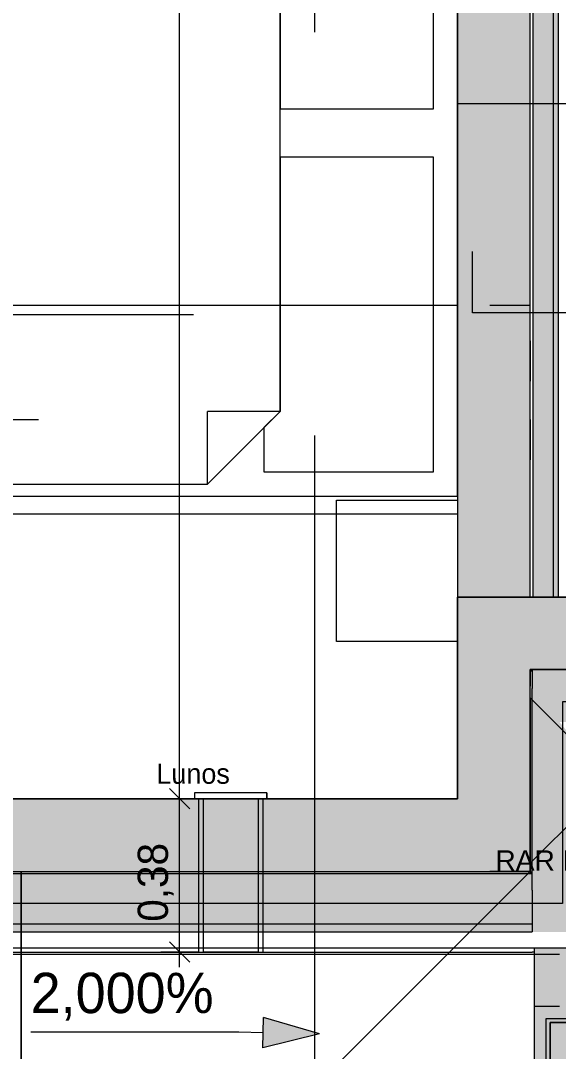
# Model space of a CAD drawing. Header units: metres. Extents: x -4 to 206, y -18 to 45.
# Drawn here: x 41.572 to 42.905, y -11.83 to -9.275 of the extents above; entities that cross this region are included whole.
import ezdxf

# ---------------------------------------------------------------- set-up
doc = ezdxf.new("R2010")
doc.units = ezdxf.units.M
doc.header["$MEASUREMENT"] = 0
for name, pattern in [('Achse', [0.004, 0.002, -0.001, 0, -0.001]), ('Baufluchtlinie', [0.013, 0.008, -0.005]), ('Grenzlinie', [0.008, 0.003, -0.005]), ('Schnittlinie', [0.006, 0.003, -0.0015, 0, -0.0015]), ('Strichlinie eng', [0.002, 0.0015, -0.0005]), ('UNSICHTBAR', [0.4, 0, -0.4])]:
    doc.linetypes.add(name, pattern=pattern)
for name, color, linetype in [('2._1.DG PP STG2_5_000 Achsraster', 7, 'Continuous'), ('2._1.DG PP STG2_5_110 Wand Aussen', 7, 'Continuous'), ('2._1.DG PP STG2_5_120 Wand Innen tragend', 7, 'Continuous'), ('2._1.DG PP STG2_5_140 Brüstung', 7, 'Continuous'), ('2._1.DG PP STG2_5_210 Decke', 7, 'Continuous'), ('2._1.DG PP STG2_5_220 Bodenaufbau', 7, 'Continuous'), ('2._1.DG PP STG2_5_220 Bodenaufbau - Außen_ Gefälle', 7, 'Continuous'), ('2._1.DG PP STG2_5_221 Bodenaufbau - Abdichtung', 7, 'Continuous'), ('2._1.DG PP STG2_5_221 Bodenaufbau - Terrassenbelag', 7, 'Continuous'), ('2._1.DG PP STG2_5_270 Deckendurchbruchsymbol', 7, 'Continuous'), ('2._1.DG PP STG2_5_310 Dachkonstruktion massiv', 7, 'Continuous'), ('2._1.DG PP STG2_5_320 Dachstuhl', 7, 'Continuous'), ('2._1.DG PP STG2_5_510 Möblierung', 7, 'Continuous'), ('2._1.DG PP STG2_5_520 Fixeinbauten', 7, 'Continuous'), ('2._1.DG PP STG2_5_915 Allgemein Beschriftung.x', 7, 'Continuous'), ('2._1.DG PP STG2_5_950 Polierplan Bemaßung', 7, 'Continuous')]:
    doc.layers.add(name, color=color, linetype=linetype)
doc.styles.add('ERSTELLTER_STIL_1', font='arial.ttf')
doc.styles.add('ERSTELLTER_STIL_2', font='')
doc.styles.get('ERSTELLTER_STIL_2').set_extended_font_data('Eurostile')

msp = doc.modelspace()

# ---------------------------------------------------------------- hatches: boundary and pattern name
at = {"layer": '2._1.DG PP STG2_5_110 Wand Aussen', "linetype": 'Continuous', "lineweight": 13, "true_color": 0x3f7f02}
for points in [[(42.655, -10.8837), (42.8019, -10.8837), (42.655, -10.7037)], [(42.655, -10.7037), (42.8019, -10.8837), (42.835, -10.8837), (42.835, -10.7037)], [(42.835, -10.7037), (42.835, -10.8837), (43.2161, -10.8837), (43.2161, -10.7037)], [(42.655, -10.8837), (42.655, -11.2037), (42.835, -11.2037), (42.835, -10.9244), (42.8019, -10.8837)], [(42.835, -10.8837), (42.8019, -10.8837), (42.8059, -10.8887), (42.835, -10.8887)], [(42.835, -10.8887), (42.8059, -10.8887), (42.835, -10.9244)], [(41.485, -11.2037), (41.485, -11.3837), (42.655, -11.3837), (42.655, -11.2037)], [(42.655, -11.2037), (42.8019, -11.3837), (42.835, -11.3837), (42.835, -11.2037)], [(42.655, -11.2037), (42.655, -11.3837), (42.8019, -11.3837)]]:
    msp.add_hatch(color=76, dxfattribs=at).paths.add_polyline_path(points)
at = {"layer": '2._1.DG PP STG2_5_110 Wand Aussen', "linetype": 'Continuous', "lineweight": 0, "true_color": 0x373737}
for points in [[(42.84, -10.8837), (42.835, -10.8837), (42.835, -10.8887), (42.84, -10.8887)], [(42.84, -10.8887), (42.835, -10.8887), (42.835, -10.9244), (42.84, -10.9305)], [(42.84, -11.3837), (42.84, -10.9305), (42.835, -10.9244), (42.835, -11.3837)], [(41.485, -11.3887), (42.8059, -11.3887), (42.8019, -11.3837), (41.485, -11.3837)], [(42.8019, -11.3837), (42.8059, -11.3887), (42.835, -11.3887), (42.835, -11.3837)], [(42.835, -11.3837), (42.835, -11.3887), (42.84, -11.3887), (42.84, -11.3837)]]:
    msp.add_hatch(color=250, dxfattribs=at).paths.add_polyline_path(points)
at = {"layer": '2._1.DG PP STG2_5_110 Wand Aussen', "linetype": 'Continuous', "lineweight": 13, "true_color": 0xff6400}
for points in [[(42.96, -10.8837), (42.84, -10.8837), (42.84, -10.8887), (42.96, -10.8887)], [(42.96, -10.8887), (42.84, -10.8887), (42.84, -10.9305), (42.9079, -11.0137), (42.96, -11.0137)], [(42.96, -11.5776), (42.96, -11.0776), (42.84, -10.9305), (42.84, -11.4305)], [(41.485, -11.5137), (42.84, -11.5137), (42.84, -11.4305), (42.8059, -11.3887), (41.485, -11.3887)], [(42.8059, -11.3887), (42.835, -11.4244), (42.835, -11.3887)], [(42.835, -11.3887), (42.835, -11.4244), (42.84, -11.4305), (42.84, -11.3887)], [(42.84, -11.5137), (42.9079, -11.5137), (42.84, -11.4305)], [(41.485, -11.5137), (41.485, -11.5337), (42.84, -11.5337), (42.84, -11.5137)], [(42.84, -11.5337), (42.9242, -11.5337), (42.9079, -11.5137), (42.84, -11.5137)]]:
    msp.add_hatch(color=30, dxfattribs=at).paths.add_polyline_path(points)
at = {"layer": '2._1.DG PP STG2_5_120 Wand Innen tragend', "linetype": 'Continuous', "lineweight": 13, "true_color": 0x3f7f02}
msp.add_hatch(color=76, dxfattribs=at).paths.add_polyline_path([(42.835, -10.7037), (42.835, -6.0537), (42.655, -6.0537), (42.655, -10.7037)])
at = {"layer": '2._1.DG PP STG2_5_120 Wand Innen tragend', "linetype": 'Continuous', "lineweight": 13, "true_color": 0xffaa00}
msp.add_hatch(color=40, dxfattribs=at).paths.add_polyline_path([(42.8925, -10.7037), (42.8925, -6.0537), (42.8425, -6.0537), (42.8425, -10.7037)])
at = {"layer": '2._1.DG PP STG2_5_120 Wand Innen tragend', "linetype": 'Continuous', "lineweight": 13, "true_color": 0xfb02fe}
msp.add_hatch(color=6, dxfattribs=at).paths.add_polyline_path([(42.905, -10.7037), (42.905, -6.0537), (42.8925, -6.0537), (42.8925, -10.7037)])
at = {"layer": '2._1.DG PP STG2_5_140 Brüstung', "linetype": 'Continuous', "lineweight": 13, "true_color": 0xb85600}
for points in [[(42.9569, -11.5737), (42.845, -11.5737), (42.845, -11.5837), (42.965, -11.5837)], [(42.965, -12.5143), (42.965, -11.5837), (42.845, -11.5837), (42.845, -12.5315)]]:
    msp.add_hatch(color=32, dxfattribs=at).paths.add_polyline_path(points)
at = {"layer": '2._1.DG PP STG2_5_950 Polierplan Bemaßung', "linetype": 'Continuous', "lineweight": 13, "true_color": 0x6c6cff}
msp.add_hatch(color=171, dxfattribs=at).paths.add_polyline_path([(42.3129, -11.7862), (42.1736, -11.7463), (42.1723, -11.8212)])

# ---------------------------------------------------------------- linework, layer by layer
at = {"layer": '2._1.DG PP STG2_5_000 Achsraster', "color": 5, "linetype": 'Achse', "lineweight": 0, "ltscale": 1000}
for p, q in [((42.3, 1.9963), (42.3, -16.0037)), ((31.8, -10.0037), (54.3, -10.0037))]:
    msp.add_line(p, q, dxfattribs=at)
at = {"layer": '2._1.DG PP STG2_5_000 Achsraster', "color": 252, "linetype": 'Grenzlinie', "lineweight": 13, "ltscale": 1000, "true_color": 0x949494, "flags": 128}
msp.add_lwpolyline([(37.9406, -10.3032), (42.0197, -10.3032)], dxfattribs=at)
at = {"layer": '2._1.DG PP STG2_5_110 Wand Aussen', "color": 7, "linetype": 'Continuous', "lineweight": 18, "ltscale": 1000}
for p, q in [((42.84, -10.8837), (42.835, -10.8837)), ((42.835, -10.8837), (42.835, -10.8887)), ((42.84, -10.8837), (42.835, -10.8837)), ((42.96, -10.8837), (42.84, -10.8837)), ((42.96, -10.8837), (42.84, -10.8837)), ((42.835, -10.8887), (42.835, -10.9244)), ((42.835, -11.2037), (42.835, -10.9244)), ((42.835, -11.3837), (42.835, -11.2037)), ((42.835, -11.3837), (42.835, -11.2037)), ((41.485, -11.3837), (42.655, -11.3837)), ((42.655, -11.3837), (42.8019, -11.3837)), ((42.8019, -11.3837), (42.835, -11.3837))]:
    msp.add_line(p, q, dxfattribs=at)
at = {"layer": '2._1.DG PP STG2_5_110 Wand Aussen', "color": 7, "linetype": 'Continuous', "lineweight": 13, "ltscale": 1000}
for p, q in [((42.84, -10.8837), (42.84, -10.8887)), ((42.84, -10.8887), (42.84, -10.9305)), ((42.84, -11.3837), (42.84, -10.9305)), ((41.485, -11.3887), (42.8059, -11.3887)), ((42.8059, -11.3887), (42.835, -11.3887)), ((42.835, -11.3887), (42.84, -11.3887)), ((42.84, -11.3887), (42.84, -11.3837)), ((42.84, -11.3887), (42.84, -11.3837)), ((42.84, -11.4305), (42.84, -11.3887)), ((42.84, -11.4305), (42.84, -11.3887)), ((42.84, -11.4305), (42.84, -11.5137)), ((42.84, -11.4305), (42.84, -11.5137)), ((42.84, -11.5137), (42.84, -11.5337)), ((42.84, -11.5137), (42.84, -11.5337)), ((41.485, -11.5337), (42.84, -11.5337)), ((41.485, -11.5737), (42.845, -11.5737)), ((42.845, -11.5737), (42.9569, -11.5737))]:
    msp.add_line(p, q, dxfattribs=at)
at = {"layer": '2._1.DG PP STG2_5_110 Wand Aussen', "color": 1, "linetype": 'Strichlinie eng', "lineweight": 0, "ltscale": 1000}
msp.add_line((41.485, -11.5137), (42.84, -11.5137), dxfattribs=at)
at = {"layer": '2._1.DG PP STG2_5_110 Wand Aussen', "color": 7, "linetype": 'Baufluchtlinie', "lineweight": 13, "ltscale": 1000}
msp.add_line((42.845, -11.5737), (42.845, -11.5837), dxfattribs=at)
msp.add_line((42.845, -11.5737), (42.845, -11.5837), dxfattribs=at)
at = {"layer": '2._1.DG PP STG2_5_110 Wand Aussen', "color": 7, "linetype": 'Continuous', "lineweight": 18, "ltscale": 1000, "flags": 128}
for points in [[(42.655, -10.7037), (42.655, -10.8837)], [(43.2161, -10.7037), (42.655, -10.7037)], [(42.655, -10.8837), (42.655, -11.2037)], [(42.655, -11.2037), (41.485, -11.2037)]]:
    msp.add_lwpolyline(points, dxfattribs=at)
at = {"layer": '2._1.DG PP STG2_5_110 Wand Aussen', "color": 7, "linetype": 'Continuous', "lineweight": 13, "ltscale": 1000, "flags": 128}
for points in [[(41.485, -11.5837), (42.84, -11.5837)], [(42.845, -11.5837), (42.84, -11.5837)]]:
    msp.add_lwpolyline(points, dxfattribs=at)
at = {"layer": '2._1.DG PP STG2_5_120 Wand Innen tragend', "color": 7, "linetype": 'Continuous', "lineweight": 18, "ltscale": 1000}
msp.add_line((42.835, -10.7037), (42.835, -6.0537), dxfattribs=at)
at = {"layer": '2._1.DG PP STG2_5_120 Wand Innen tragend', "color": 7, "linetype": 'Continuous', "lineweight": 13, "ltscale": 1000}
for p, q in [((42.8425, -10.7037), (42.8425, -6.0537)), ((42.8925, -10.7037), (42.8925, -6.0537))]:
    msp.add_line(p, q, dxfattribs=at)
at = {"layer": '2._1.DG PP STG2_5_120 Wand Innen tragend', "color": 7, "linetype": 'Continuous', "lineweight": 18, "ltscale": 1000, "flags": 128}
for points in [[(42.655, -6.0537), (42.655, -10.7037)], [(42.835, -10.7037), (42.655, -10.7037)]]:
    msp.add_lwpolyline(points, dxfattribs=at)
at = {"layer": '2._1.DG PP STG2_5_120 Wand Innen tragend', "color": 7, "linetype": 'Continuous', "lineweight": 13, "ltscale": 1000, "flags": 128}
for points in [[(42.905, -10.7037), (42.905, -6.0537)], [(42.8425, -10.7037), (42.835, -10.7037)], [(42.8925, -10.7037), (42.8425, -10.7037)], [(42.905, -10.7037), (42.8925, -10.7037)]]:
    msp.add_lwpolyline(points, dxfattribs=at)
at = {"layer": '2._1.DG PP STG2_5_140 Brüstung', "color": 7, "linetype": 'Baufluchtlinie', "lineweight": 13, "ltscale": 1000, "flags": 128}
msp.add_lwpolyline([(42.845, -11.5837), (42.845, -12.5315)], dxfattribs=at)
at = {"layer": '2._1.DG PP STG2_5_210 Decke', "color": 7, "linetype": 'Continuous', "lineweight": 13, "ltscale": 1000, "true_color": 0xf4f4f4, "flags": 128}
for points in [[(33.485, -1.9936), (33.4967, -11.3837), (42.835, -11.3837), (42.835, -10.8837), (45.685, -10.8837), (45.685, -9.9837), (52.0258, -9.9837), (52.06, -1.993), (52.0632, -1.4987), (45.765, -1.4987), (45.765, -3.9237), (43.155, -3.9237), (43.155, -5.8737), (41.175, -5.8737), (41.175, -3.9237), (38.605, -3.9237), (38.605, -1.4987), (33.485, -1.4987)], [(33.7568, -11.4636), (33.759, -13.2537), (37.385, -13.2537), (37.385, -12.6087), (42.5891, -12.6087), (42.885, -12.5662), (42.885, -11.7587), (48.205, -11.7587), (48.205, -11.1337), (51.7609, -11.1337), (51.7654, -10.0637), (45.765, -10.0637), (45.765, -10.9637), (42.915, -10.9637), (42.915, -11.4636)]]:
    msp.add_lwpolyline(points, close=True, dxfattribs=at)
at = {"layer": '2._1.DG PP STG2_5_220 Bodenaufbau', "color": 7, "linetype": 'Continuous', "lineweight": 13, "ltscale": 1000, "true_color": 0xf4f4f4, "flags": 128}
msp.add_lwpolyline([(38.425, -1.6787), (33.6646, -1.6787), (33.6765, -11.2037), (42.655, -11.2037), (42.655, -10.7037), (45.505, -10.7037), (45.505, -9.8037), (51.8466, -9.8037), (51.8814, -1.6787), (45.945, -1.6787), (45.945, -4.1037), (43.335, -4.1037), (43.335, -6.0537), (40.995, -6.0537), (40.995, -4.1037), (38.425, -4.1037)], close=True, dxfattribs=at)
at = {"layer": '2._1.DG PP STG2_5_220 Bodenaufbau - Außen_ Gefälle', "color": 7, "linetype": 'Continuous', "lineweight": 13, "ltscale": 1000, "true_color": 0xf4f4f4, "flags": 128}
for points in [[(33.7568, -11.4637), (33.759, -13.2137), (37.345, -13.2137), (37.345, -12.5687), (39.935, -12.5687), (39.935, -12.5987), (42.3187, -12.5987), (42.875, -12.5188), (42.875, -11.7487), (45.815, -11.7487), (48.195, -11.7487), (48.195, -11.1237), (51.7609, -11.1237), (51.7654, -10.0637), (45.765, -10.0637), (45.765, -10.9637), (42.915, -10.9637), (42.915, -11.4637)], [(33.759, -13.2437), (37.145, -13.2437), (37.145, -12.5987), (39.935, -12.5987), (42.389, -12.5987), (42.875, -12.5289), (42.875, -11.7487), (45.815, -11.7487), (48.195, -11.7487), (48.195, -11.1237), (51.7609, -11.1237), (51.7654, -10.0637), (45.765, -10.0637), (45.765, -10.9637), (42.915, -10.9637), (42.915, -11.4636), (33.7568, -11.4636)]]:
    msp.add_lwpolyline(points, close=True, dxfattribs=at)
at = {"layer": '2._1.DG PP STG2_5_221 Bodenaufbau - Abdichtung', "color": 171, "linetype": 'Schnittlinie', "lineweight": 13, "ltscale": 1000, "true_color": 0x6c6cff, "flags": 128}
for points in [[(43.3153, -10.8834), (42.835, -10.8834)], [(42.835, -10.9537), (42.835, -10.8837)], [(42.835, -10.8837), (43.315, -10.8837)], [(42.8347, -10.9534), (42.8347, -11.364)], [(43.04, -11.1587), (42.835, -10.9537)], [(42.835, -10.9537), (43.04, -11.1587)], [(42.835, -11.3637), (42.835, -10.9537)], [(42.835, -11.3637), (43.04, -11.1587)], [(43.04, -11.1587), (42.835, -11.3637)], [(42.8348, -11.3639), (42.8348, -11.3842)], [(42.835, -11.3839), (42.835, -11.3637)], [(40.36, -11.3837), (41.5726, -11.3837)], [(41.5723, -11.3837), (41.5723, -12.6087)], [(41.5726, -11.3837), (41.5726, -12.6087)], [(41.5726, -12.6087), (41.5726, -11.3837)], [(41.5726, -11.3837), (42.8348, -11.3837)], [(41.6103, -12.6087), (42.835, -11.3839)], [(42.835, -11.3839), (41.6103, -12.6087)], [(42.885, -11.7587), (42.885, -12.5662)], [(43.64, -11.7587), (42.885, -11.7587)]]:
    msp.add_lwpolyline(points, dxfattribs=at)
at = {"layer": '2._1.DG PP STG2_5_221 Bodenaufbau - Terrassenbelag', "color": 7, "linetype": 'Continuous', "lineweight": 18, "ltscale": 1000, "flags": 128}
for points in [[(41.4963, -11.5887), (42.9075, -11.5887)], [(42.845, -11.7187), (42.845, -12.5315)], [(42.9075, -11.7187), (42.845, -11.7187)]]:
    msp.add_lwpolyline(points, dxfattribs=at)
at = {"layer": '2._1.DG PP STG2_5_310 Dachkonstruktion massiv', "color": 8, "linetype": 'Schnittlinie', "lineweight": 13, "ltscale": 1000}
msp.add_line((41.5241, -10.4974), (42.655, -10.4974), dxfattribs=at)
at = {"layer": '2._1.DG PP STG2_5_310 Dachkonstruktion massiv', "color": 8, "linetype": 'Schnittlinie', "lineweight": 13, "ltscale": 1000, "flags": 128}
for points in [[(48.365, -8.776), (45.505, -8.776), (45.505, -9.4809), (42.655, -9.4809), (42.655, -9.3287)], [(43.1769, -9.9991), (42.692, -9.9991), (42.692, -9.8469)], [(42.655, -9.9809), (37.155, -9.9809), (37.155, -10.1547)]]:
    msp.add_lwpolyline(points, dxfattribs=at)
at = {"layer": '2._1.DG PP STG2_5_310 Dachkonstruktion massiv', "color": 8, "linetype": 'UNSICHTBAR', "lineweight": 13, "ltscale": 1000, "flags": 128}
for points in [[(42.835, -9.9809), (41.516, -9.9809)], [(42.835, -10.2637), (42.835, -9.9809)], [(41.516, -10.2637), (42.835, -10.2637)], [(42.835, -10.2637), (42.835, -11.3839)], [(42.835, -11.3839), (41.516, -11.3839)]]:
    msp.add_lwpolyline(points, dxfattribs=at)
at = {"layer": '2._1.DG PP STG2_5_320 Dachstuhl', "color": 8, "linetype": 'UNSICHTBAR', "lineweight": 13, "ltscale": 1000, "flags": 128}
for points in [[(37.155, -10.0687), (42.835, -10.0687)], [(42.835, -10.0687), (42.835, -11.3839)], [(42.835, -11.3839), (41.516, -11.3839)]]:
    msp.add_lwpolyline(points, dxfattribs=at)
at = {"layer": '2._1.DG PP STG2_5_510 Möblierung', "color": 8, "linetype": 'Continuous', "lineweight": 13, "ltscale": 1000, "true_color": 0x7e7f7f}
for p, q in [((42.655, -10.4537), (42.655, -8.6537)), ((42.215, -9.5537), (42.215, -8.8637)), ((42.215, -10.2437), (42.215, -9.5537)), ((42.035, -10.4237), (42.215, -10.2437)), ((42.035, -10.4237), (42.035, -10.2437)), ((42.215, -10.2437), (42.035, -10.2437)), ((40.685, -10.4237), (42.035, -10.4237)), ((40.655, -10.4537), (42.655, -10.4537)), ((42.355, -10.8137), (42.355, -10.4637)), ((42.355, -10.4637), (42.655, -10.4637)), ((42.655, -10.4637), (42.655, -10.8137)), ((42.655, -10.8137), (42.355, -10.8137))]:
    msp.add_line(p, q, dxfattribs=at)
at = {"layer": '2._1.DG PP STG2_5_510 Möblierung', "color": 8, "linetype": 'Continuous', "lineweight": 13, "ltscale": 1000, "true_color": 0x7e7f7f, "flags": 128}
for points in [[(42.215, -9.4937), (42.595, -9.4937), (42.595, -8.7137), (42.175, -8.7137), (42.175, -8.8237), (42.215, -8.8637)], [(42.215, -10.2437), (42.175, -10.2837), (42.175, -10.3937), (42.595, -10.3937), (42.595, -9.6137), (42.215, -9.6137)]]:
    msp.add_lwpolyline(points, close=True, dxfattribs=at)
at = {"layer": '2._1.DG PP STG2_5_520 Fixeinbauten', "color": 8, "linetype": 'Continuous', "lineweight": 0, "ltscale": 1000}
for p, q in [((42.0025, -11.1887), (42.0025, -11.2037)), ((42.1825, -11.1887), (42.0025, -11.1887)), ((42.1825, -11.1887), (42.1825, -11.2037)), ((42.0242, -11.2037), (42.0025, -11.2037)), ((42.0242, -11.2037), (42.0242, -11.5837)), ((42.1608, -11.2037), (42.1608, -11.5837)), ((42.1825, -11.2037), (42.1608, -11.2037)), ((42.1608, -11.5837), (42.0242, -11.5837))]:
    msp.add_line(p, q, dxfattribs=at)
at = {"layer": '2._1.DG PP STG2_5_520 Fixeinbauten', "color": 8, "linetype": 'Schnittlinie', "lineweight": 0, "ltscale": 1000, "flags": 128}
for points in [[(42.0025, -11.1887), (42.0025, -11.2037)], [(42.1825, -11.1887), (42.0025, -11.1887)], [(42.1825, -11.2037), (42.1825, -11.1887)], [(42.0025, -11.2037), (42.1825, -11.2037)], [(42.0125, -11.2037), (42.0125, -11.5837)], [(42.1725, -11.2037), (42.1725, -11.5837)], [(42.0125, -11.5837), (42.0164, -11.5837), (42.0278, -11.5837), (42.0455, -11.5837), (42.0678, -11.5837), (42.0925, -11.5837), (42.1173, -11.5837), (42.1396, -11.5837), (42.1573, -11.5837), (42.1686, -11.5837), (42.1725, -11.5837)]]:
    msp.add_lwpolyline(points, dxfattribs=at)
at = {"layer": '2._1.DG PP STG2_5_950 Polierplan Bemaßung', "color": 7, "linetype": 'Continuous', "lineweight": 13, "ltscale": 1000}
for p, q in [((41.9659, -11.2037), (41.9659, -6.0537)), ((41.9409, -11.1787), (41.9909, -11.2287)), ((42.0128, -11.2037), (41.919, -11.2037)), ((41.9659, -11.5837), (41.9659, -11.2037)), ((41.9409, -11.5587), (41.9909, -11.6087)), ((42.0128, -11.5837), (41.919, -11.5837)), ((41.9659, -11.6212), (41.9659, -11.5837))]:
    msp.add_line(p, q, dxfattribs=at)
at = {"layer": '2._1.DG PP STG2_5_950 Polierplan Bemaßung', "color": 171, "linetype": 'Continuous', "lineweight": 13, "ltscale": 1000, "true_color": 0x6c6cff}
for p, q in [((42.1723, -11.8212), (42.1736, -11.7463)), ((42.3129, -11.7862), (42.1736, -11.7463)), ((42.1129, -11.7827), (41.5966, -11.7827)), ((42.173, -11.7837), (42.1129, -11.7827)), ((42.3129, -11.7862), (42.1723, -11.8212))]:
    msp.add_line(p, q, dxfattribs=at)

# ---------------------------------------------------------------- texts
at = {"layer": '2._1.DG PP STG2_5_270 Deckendurchbruchsymbol', "color": 1, "linetype": 'Continuous', "lineweight": 0, "insert": (43.065, -11.3963), "char_height": 0.05, "attachment_point": 8, "style": 'ERSTELLTER_STIL_1'}
msp.add_mtext('\\A1;{\\pqc;\\pt0;\\fArial|b0|i0|c0|p0;\\W1.000000;RAR BD 0,20\\fArial|b0|i0|c0|p0;\\W1.000000;\\A1{\\H.66x;\\S^  ;}\\fArial|b0|i0|c0|p0;\\W1.000000; /0,20\\fArial|b0|i0|c0|p0;\\W1.000000;\\A1{\\H.66x;\\S^  ;}\\fArial|b0|i0|c0|p0;\\W1.000000;\\fArial|b0|i0|c0|p0;\\W1.000000;\\A1{\\H.66x;\\S^  ;}}', dxfattribs=at)
at = {"layer": '2._1.DG PP STG2_5_915 Allgemein Beschriftung.x', "color": 250, "linetype": 'Continuous', "lineweight": 13, "true_color": 0x3f3f3f, "insert": (41.9993, -11.1673), "char_height": 0.05, "attachment_point": 8, "style": 'ERSTELLTER_STIL_2'}
msp.add_mtext('\\A1;{\\pqc;\\fEurostile|b0|i0|c0|p0;\\W1.000000;Lunos}', dxfattribs=at)
at = {"layer": '2._1.DG PP STG2_5_950 Polierplan Bemaßung', "color": 7, "linetype": 'Continuous', "lineweight": 13, "insert": (41.9509, -11.5086), "char_height": 0.075, "width": 0.22978, "attachment_point": 7, "rotation": 90, "style": 'ERSTELLTER_STIL_2'}
msp.add_mtext('\\A1;{\\pql;\\fEurostile|b0|i0|c0|p0;\\W1.000000;0,38}', dxfattribs=at)
at = {"layer": '2._1.DG PP STG2_5_950 Polierplan Bemaßung', "color": 171, "linetype": 'Continuous', "lineweight": 13, "true_color": 0x6c6cff, "insert": (41.5966, -11.7537), "char_height": 0.1, "attachment_point": 7, "style": 'ERSTELLTER_STIL_2'}
msp.add_mtext('\\A1;{\\pql;\\fEurostile|b0|i0|c0|p0;\\W1.000000;2,000\\fEurostile|b0|i0|c0|p0;\\W1.000000;%}', dxfattribs=at)

doc.saveas('drawing.dxf')
